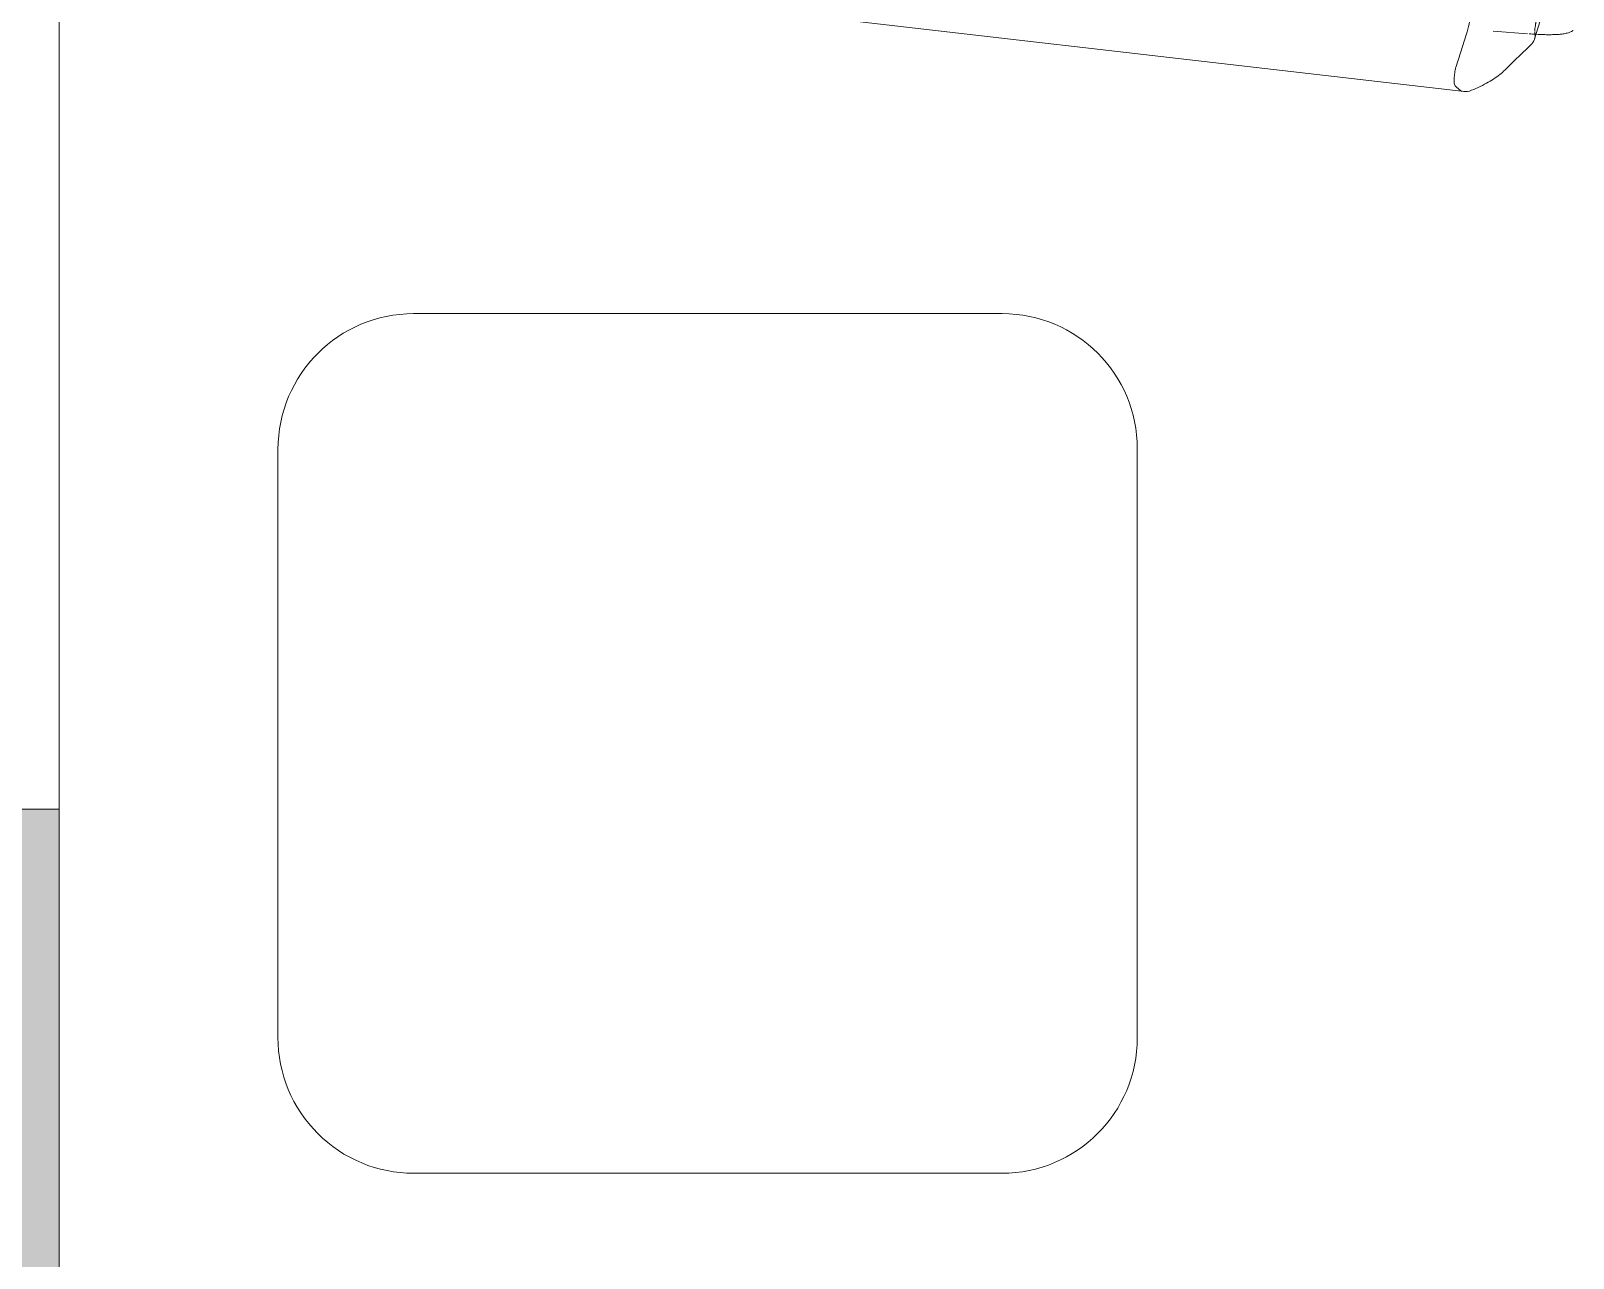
# Model space of a CAD drawing. Header units: inches. Extents: x 1076 to 2563, y 349 to 2134.
# Drawn here: x 1949.28 to 1983.38, y 825.29 to 852.42 of the extents above; entities that cross this region are included whole.
import ezdxf

# ---------------------------------------------------------------- set-up
doc = ezdxf.new("R2010")
doc.units = ezdxf.units.IN
doc.header["$MEASUREMENT"] = 0
for name, color, linetype, lineweight in [('A-WALL-PATT', 111, 'Continuous', 13), ('I-FURN', 30, 'Continuous', 9), ('I-WALL', 2, 'Continuous', 13)]:
    doc.layers.add(name, color=color, linetype=linetype, lineweight=lineweight)

# ---------------------------------------------------------------- blocks, each defined once
blk = doc.blocks.new('Bernhardt_Design-Table-Occasional-Accent-_A19-A42_ - A19-6982465-Level XX  POWER _ SIGNAL')
at = {"layer": 'I-FURN'}
for p, q in [((6.503, 9.5), (-6.513, 9.5)), ((-9.5, 6.513), (-9.5, -6.5)), ((9.5, -6.5), (9.5, 6.503)), ((-6.5, -9.5), (6.5, -9.5))]:
    blk.add_line(p, q, dxfattribs=at)
for centre, radius, start, end in [((-6.513, 6.513), 2.987, 90, 180), ((6.503, 6.503), 2.997, 360, 90), ((-6.5, -6.5), 3, 180, 270), ((6.5, -6.5), 3, 270, 360)]:
    blk.add_arc(centre, radius, start, end, dxfattribs=at)
blk = doc.blocks.new('HighTower_SelectRecliner - HighTower_SelectRecliner-V62-Level XX  POWER _ SIGNAL')
at = {"layer": 'I-FURN'}
for p, q in [((13.495, 14.541), (12.01, 14.997)), ((13.323, 13.622), (13.382, 14.38)), ((14.661, 12.986), (12.297, -7.463))]:
    blk.add_line(p, q, dxfattribs=at)
at = {"layer": 'I-FURN', "flags": 128}
for points in [[(13.312, 15.393), (13.335, 15.353), (13.349, 15.319), (13.36, 15.29), (13.368, 15.263), (13.374, 15.239), (13.379, 15.216), (13.383, 15.194), (13.387, 15.172), (13.39, 15.15), (13.392, 15.128), (13.395, 15.105), (13.397, 15.082), (13.398, 15.059), (13.4, 15.036), (13.401, 15.011), (13.402, 14.986), (13.403, 14.961), (13.403, 14.935), (13.404, 14.909), (13.404, 14.882), (13.404, 14.854), (13.404, 14.826), (13.404, 14.797), (13.403, 14.768), (13.402, 14.739), (13.402, 14.709), (13.401, 14.679), (13.399, 14.648), (13.398, 14.617), (13.396, 14.586)], [(13.396, 14.586), (13.395, 14.555), (13.393, 14.524), (13.391, 14.492), (13.388, 14.46), (13.386, 14.429), (13.385, 14.42)], [(14.591, 13.243), (14.612, 13.195), (14.633, 13.147)]]:
    blk.add_lwpolyline(points, dxfattribs=at)
at = {"layer": 'I-FURN'}
blk.add_ellipse((-17.477, 24.547), major_axis=(-32.349, 11.199), ratio=0.214106, start_param=3.055165, end_param=3.063388, dxfattribs=at)
for points, knots in [([(12.899, 14.623), (12.938, 14.613), (12.994, 14.599), (13.062, 14.584), (13.112, 14.574), (13.15, 14.567), (13.178, 14.562), (13.219, 14.556), (13.272, 14.548), (13.308, 14.545), (13.323, 14.544)], [-1, -1, -1, -1, -0.85, -0.775, -0.7, -0.625, -0.5875, -0.55, -0.4, -0.2543913, -0.2543913, -0.2543913, -0.2543913]), ([(14.544, 12.792), (14.531, 12.778), (14.501, 12.767), (14.446, 12.761), (14.404, 12.76), (14.351, 12.762), (14.284, 12.77), (14.201, 12.783), (14.133, 12.798), (14.083, 12.811)], [-1, -1, -1, -1, -0.7, -0.625, -0.55, -0.4, -0.3, -0.2, 0, 0, 0, 0])]:
    blk.add_open_spline(points, degree=3, knots=knots, dxfattribs=at)
for points in [[(13.338, 14.543), (13.355, 14.543), (13.367, 14.544), (13.374, 14.546)], [(13.374, 14.546), (13.414, 14.555), (13.453, 14.554), (13.491, 14.543)], [(13.495, 14.541), (13.5, 14.54), (13.505, 14.539), (13.51, 14.537)], [(13.51, 14.537), (13.554, 14.52), (13.597, 14.49), (13.639, 14.447)], [(13.639, 14.447), (13.735, 14.348), (13.927, 14.15), (14.118, 13.953), (14.213, 13.854)], [(14.213, 13.854), (14.28, 13.785), (14.41, 13.613), (14.532, 13.377), (14.591, 13.243)], [(13.339, 13.051), (13.265, 13.075), (13.112, 13.107), (12.955, 13.103), (12.878, 13.092)], [(14.083, 12.811), (13.96, 12.85), (13.712, 12.929), (13.463, 13.01), (13.339, 13.051)], [(14.633, 13.147), (14.659, 13.084), (14.677, 12.971), (14.627, 12.881), (14.585, 12.841)]]:
    blk.add_open_spline(points, degree=3, dxfattribs=at)

msp = doc.modelspace()

# ---------------------------------------------------------------- hatches: boundary and pattern name
at = {"layer": 'A-WALL-PATT', "lineweight": 9}
msp.add_hatch(color=7, dxfattribs=at).paths.add_polyline_path([(1946.181, 738.074), (1949.901, 738.074), (1949.901, 835.211), (1946.151, 835.211), (1946.151, 738.074)], flags=0)

# ---------------------------------------------------------------- linework, layer by layer
at = {"layer": 'I-WALL'}
msp.add_line((1949.901, 835.211), (1949.901, 881.825), dxfattribs=at)
at = {"layer": 'I-WALL', "color": 8, "lineweight": 20}
for p, q in [((1949.901, 835.211), (1883.462, 835.211)), ((1949.901, 762.074), (1949.901, 835.211))]:
    msp.add_line(p, q, dxfattribs=at)

# ---------------------------------------------------------------- block references
at = {"layer": 'I-FURN'}
for name, p, rotation in [('HighTower_SelectRecliner - HighTower_SelectRecliner-V62-Level XX  POWER _ SIGNAL', (1967.983, 865.736), 269.9999999999998), ('Bernhardt_Design-Table-Occasional-Accent-_A19-A42_ - A19-6982465-Level XX  POWER _ SIGNAL', (1964.24, 836.666), 269.9999999999992)]:
    msp.add_blockref(name, p, dxfattribs=dict(at, rotation=rotation))

doc.saveas('drawing.dxf')
